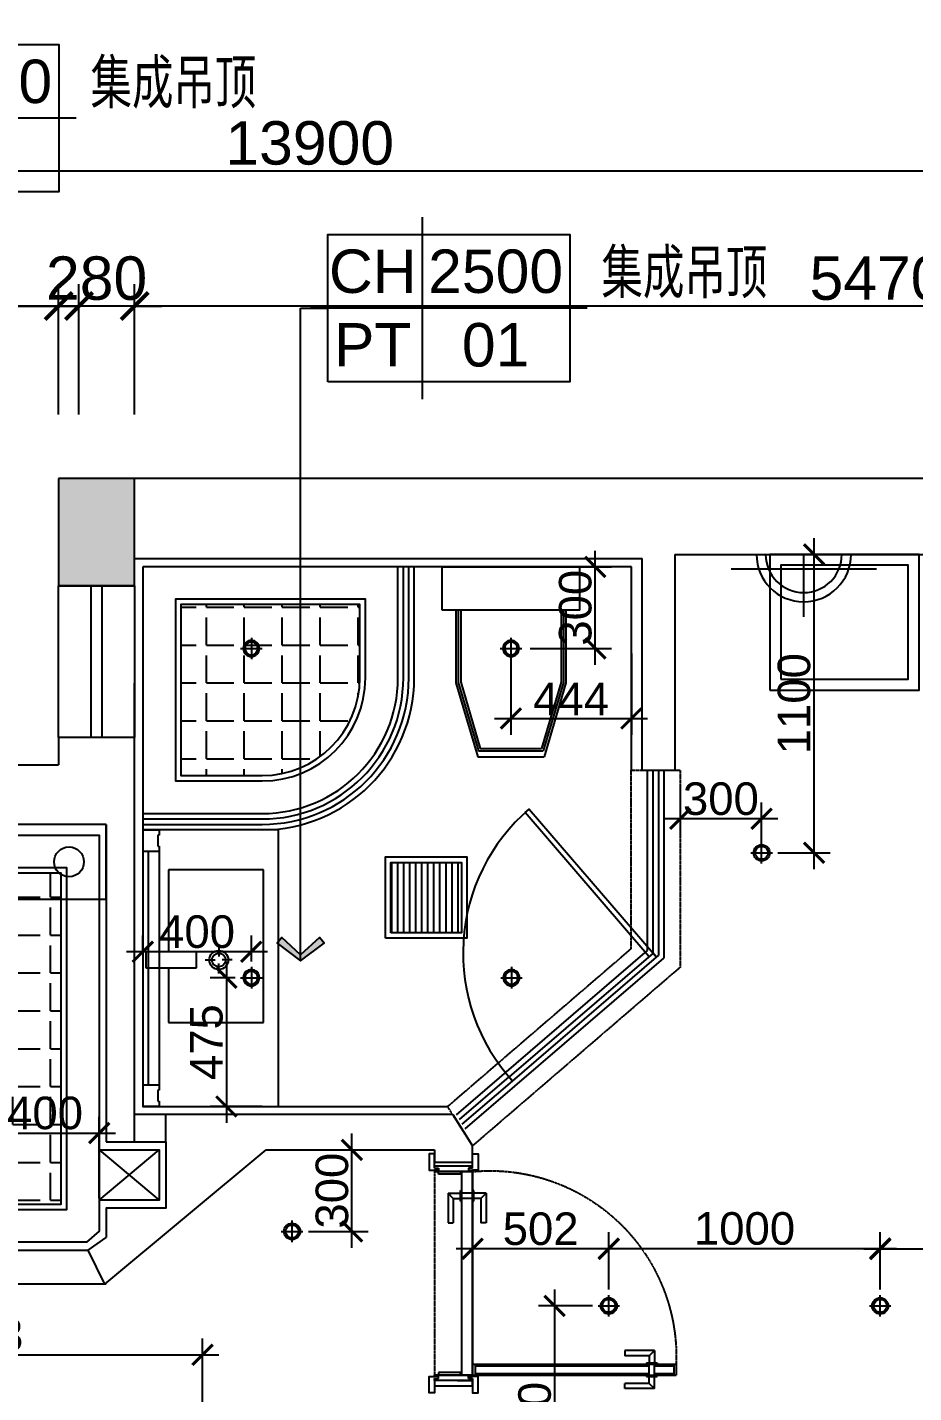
# Model space of a CAD drawing. Header units: millimetres. Extents: x 148889 to 229003, y -70503 to 111106.
# Drawn here: x 209832 to 213097, y 63377 to 68411 of the extents above; entities that cross this region are included whole.
import ezdxf
from ezdxf.enums import TextEntityAlignment as Align
from ezdxf.lldxf.tags import DXFTag

# ---------------------------------------------------------------- set-up
doc = ezdxf.new("R2010")
doc.units = ezdxf.units.MM
doc.linetypes.add('DASHED2', pattern=[0.375, 0.25, -0.125])
doc.linetypes.add('HIDDEN', pattern=[0.375, 0.25, -0.125])
for name, color, linetype in [('8', 8, 'Continuous'), ('C-天花标高', 1, 'Continuous'), ('C-灯具1', 2, 'Continuous'), ('C-门套', 16, 'Continuous'), ('F-地坪3(地台)', 6, 'Continuous'), ('P-原墙线', 7, 'Continuous'), ('P-固定家具2(不到顶)', 2, 'Continuous'), ('P-外部尺寸', 44, 'Continuous'), ('P-完成面', 1, 'Continuous'), ('P-新墙线', 4, 'Continuous'), ('P-洁具', 3, 'Continuous'), ('P-活动家具', 3, 'Continuous'), ('P-窗', 3, 'Continuous'), ('P-门', 1, 'Continuous'), ('P-门套', 1, 'Continuous')]:
    doc.layers.add(name, color=color, linetype=linetype)
doc.styles.add('Arial', font='arial.ttf')
doc.styles.add('hb', font='hbsmall.shx', dxfattribs={"width": 0.7})
doc.styles.add('ROMANS', font='ROMANS.shx', dxfattribs={"bigfont": 'BIGFONT.shx'})
doc.styles.add('st', font='', dxfattribs={"width": 0.7})
doc.styles.get('st').set_extended_font_data('SimSun')
tags = doc.linetypes.add('ACAD_ISO03W100', pattern=[30, 12, -18]).pattern_tags.tags
tags[6:7] = [DXFTag(74, 4), DXFTag(75, 0), DXFTag(340, '0'), DXFTag(46, 1.0), DXFTag(50, 0.0), DXFTag(44, 0.0), DXFTag(45, 0.0)]
tags[4:5] = [DXFTag(74, 4), DXFTag(75, 0), DXFTag(340, '0'), DXFTag(46, 1.0), DXFTag(50, 0.0), DXFTag(44, 0.0), DXFTag(45, 0.0)]
doc.dimstyles.new('1比60', dxfattribs={"dimscale": 60, "dimtxt": 2, "dimasz": 1.25, "dimexe": 1, "dimexo": 1, "dimgap": 0.2, "dimtad": 1, "dimdec": 0, "dimrnd": 0.005, "dimzin": 0, "dimdsep": 46, "dimtxsty": 'Arial', "dimblk": 'ARCHTICK', "dimcen": 0.125, "dimdle": 1, "dimclrd": 44, "dimclre": 44, "dimclrt": 50, "dimadec": 0, "dimazin": 0, "dimtfac": 1, "dimtdec": 0, "dimtix": 1, "dimtmove": 2, "dimatfit": 3, "dimldrblk": 'DOT', "dimfxl": 4, "dimfxlon": 1, "dimtvp": 1, "dimtolj": 1, "dimtzin": 0, "dimarcsym": 0})
doc.dimstyles.new('1比80', dxfattribs={"dimscale": 80, "dimtxt": 2, "dimasz": 1.25, "dimexe": 1, "dimexo": 1, "dimgap": 0.25, "dimtad": 1, "dimdec": 0, "dimrnd": 0.005, "dimzin": 0, "dimdsep": 46, "dimtxsty": 'Arial', "dimblk": 'ARCHTICK', "dimcen": 0.125, "dimdle": 1, "dimclrd": 44, "dimclre": 44, "dimclrt": 50, "dimadec": 0, "dimazin": 0, "dimtfac": 1, "dimtdec": 0, "dimtix": 1, "dimtmove": 2, "dimatfit": 3, "dimldrblk": 'DOT', "dimfxl": 5, "dimfxlon": 1, "dimtvp": 1, "dimtolj": 1, "dimtzin": 0, "dimarcsym": 0})
doc.dimstyles.new('出图比例1：50', dxfattribs={"dimscale": 50, "dimtxt": 2.5, "dimasz": 2, "dimexe": 2, "dimexo": 2, "dimgap": 1, "dimtad": 1, "dimdec": 0, "dimrnd": 5, "dimzin": 0, "dimdsep": 46, "dimtxsty": 'ROMANS', "dimblk1": 'ZHL_XS', "dimblk2": 'ZHL_XS', "dimsah": 1, "dimcen": 0.09, "dimclrd": 256, "dimclre": 256, "dimclrt": 41, "dimadec": 0, "dimazin": 0, "dimtfac": 1, "dimtdec": 4, "dimtix": 1, "dimtmove": 2, "dimatfit": 3, "dimldrblk": 'ZHL_JT', "dimfxl": 1, "dimtolj": 1, "dimtzin": 0, "dimarcsym": 0})

# ---------------------------------------------------------------- blocks, each defined once
blk = doc.blocks.new('ZHL_JT')
blk.add_line((-0.221, 0), (-1, 0))
blk.add_lwpolyline([(-0.221, 0), (-0.861, -0.689), (-0.654, -0.862), (0, 0), (-0.654, 0.862), (-0.861, 0.689)], close=True)
for points in [[(-0.861, 0.689), (-0.654, 0.862), (-0.221, 0), (0, 0)], [(-0.861, -0.689), (-0.654, -0.862), (-0.221, 0), (0, 0)]]:
    blk.add_solid(points)
blk = doc.blocks.new('ZHL_XS')
blk.add_line((-1, 0), (0, 0))
at = {"const_width": 0.2}
blk.add_lwpolyline([(-0.6, -0.6), (0.6, 0.6)], dxfattribs=at)
blk = doc.blocks.new('RC-')
for p, q in [((-1.514, -5.238), (-1.514, 5.238)), ((7.962, 0), (-7.962, 0))]:
    blk.add_line(p, q)
blk.add_lwpolyline([(-6.962, -4.238), (-6.962, 4.238), (6.962, 4.238), (6.962, -4.238)], close=True)
at = {"width": 0.7, "flags": 4}
for tag, height, style, p in [('NUM7', 2.5, 'st', (-7.997, 0.845)), ('NUM8', 2, 'hb', (-7.997, -3.393))]:
    blk.add_attdef(tag, text='', height=height, dxfattribs=dict(at, style=style)).set_placement(p, align=Align.RIGHT)
for tag, height, style, p in [('NUM2', 2, 'hb', (2.697, 2.127)), ('NUM1', 2, 'hb', (-4.375, 2.127)), ('NUM3', 2, 'hb', (-4.375, -2.111)), ('NUM4', 2, 'hb', (2.697, -2.111)), ('NUM9', 2, 'hb', (0, -6.661)), ('NUM10', 2.5, 'st', (0, -10.886))]:
    blk.add_attdef(tag, text='', height=height, dxfattribs=dict(at, style=style)).set_placement(p, align=Align.MIDDLE)
for tag, p, height, style in [('NUM5', (7.544, 0.845), 2.5, 'st'), ('NUM6', (7.544, -3.393), 2, 'hb')]:
    blk.add_attdef(tag, p, '', height=height, dxfattribs=dict(at, style=style))
blk = doc.blocks.new('A$C01C20CD7')
at = {"layer": 'C-灯具1'}
for p, q in [((52.8, 105.7, 2984.9), (52.8, 0, 2984.9)), ((0, 52.8, 2984.9), (105.7, 52.8, 2984.9))]:
    blk.add_line(p, q, dxfattribs=at)
for radius in [39.9, 31.7]:
    blk.add_circle((52.8, 52.8, 2984.9), radius, dxfattribs=at)
blk = doc.blocks.new('A$C7EB76032')
at = {"layer": 'C-灯具1'}
for p, q in [((280, 577.8), (20, 577.8)), ((280, 555.6), (20, 555.6)), ((280, 533.3), (20, 533.3)), ((280, 511.1), (20, 511.1)), ((280, 488.9), (20, 488.9)), ((280, 466.7), (20, 466.7)), ((280, 444.4), (20, 444.4)), ((280, 422.2), (20, 422.2)), ((280, 400), (20, 400)), ((280, 377.8), (20, 377.8)), ((280, 355.5), (20, 355.5)), ((280, 333.3), (20, 333.3))]:
    blk.add_line(p, q, dxfattribs=at)
for points in [[(0, 600), (300, 600), (300, 300), (0, 300)], [(20, 580), (280, 580), (280, 320), (20, 320)]]:
    blk.add_lwpolyline(points, close=True, dxfattribs=at)
blk = doc.blocks.new('A$C567856EC')
at = {"layer": 'C-灯具1'}
for p, q in [((350, 732.6), (350, 350)), ((796.2, 438), (-96.2, 438)), ((640.5, 350), (59.5, 350))]:
    blk.add_line(p, q, dxfattribs=at)
for radius in [290.5, 233.9]:
    blk.add_arc((350, 350), radius, 0, 180, dxfattribs=at)
blk = doc.blocks.new('A$C224B1EEF')
at = {"color": 252}
for p, q in [((59.8, 427.4), (134.4, 679.4)), ((68.5, 426.1), (140.9, 670.6)), ((373, 679.4), (134.4, 679.4)), ((366.5, 670.6), (140.9, 670.6)), ((438.8, 426.1), (366.5, 670.6)), ((447.5, 427.4), (373, 679.4)), ((59.8, 160), (59.8, 427.4)), ((68.5, 160), (68.5, 426.1)), ((438.8, 160), (438.8, 426.1)), ((447.5, 160), (447.5, 427.4))]:
    blk.add_line(p, q, dxfattribs=at)
at = {"layer": '8'}
for p, q in [((0, 160), (507.4, 160)), ((0, 160), (0, 1)), ((0, 160), (0, 1)), ((507.4, 160), (507.4, 1)), ((507.4, 160), (507.4, 1)), ((507.4, 1), (0, 1))]:
    blk.add_line(p, q, dxfattribs=at)
at = {"layer": 'P-固定家具2(不到顶)', "color": 3}
for p, q in [((51.1, 428.7), (131.7, 701.1)), ((375.6, 701.1), (131.7, 701.1)), ((456.2, 428.7), (375.6, 701.1)), ((51.1, 160), (51.1, 428.7)), ((456.2, 160), (456.2, 428.7))]:
    blk.add_line(p, q, dxfattribs=at)
blk = doc.blocks.new('A$C404574AA')
at = {"layer": 'P-门'}
for p, q in [((650.6, 803, 233.2), (650.6, 784, 233.2)), ((760.1, 803, 233.2), (650.6, 803, 233.2)), ((741.1, 784, 233.2), (650.6, 784, 233.2)), ((730.6, 758, 233.2), (730.6, 753, 233.2)), ((730.6, 758, 233.2), (770.6, 758, 233.2)), ((741.1, 784, 233.2), (760.1, 803, 233.2)), ((741.1, 784, 233.2), (741.1, 758, 233.2)), ((760.1, 803, 233.2), (760.1, 758, 233.2)), ((770.6, 758, 233.2), (770.6, 753, 233.2)), ((90, 753, 233.2), (840, 753, 233.2)), ((90, 713, 233.2), (90, 753, 233.2)), ((90, 713, 233.2), (840, 713, 233.2)), ((730.6, 708, 233.2), (730.6, 713, 233.2)), ((730.6, 708, 233.2), (770.6, 708, 233.2)), ((740.8, 753, 233.2), (740.8, 713, 233.2)), ((741.1, 682, 233.2), (741.1, 708, 233.2)), ((760.1, 663, 233.2), (760.1, 708, 233.2)), ((760.3, 753, 233.2), (760.3, 713, 233.2)), ((770.6, 708, 233.2), (770.6, 713, 233.2)), ((840, 713, 233.2), (840, 753, 233.2)), ((741.1, 682, 233.2), (650.6, 682, 233.2)), ((650.6, 663, 233.2), (650.6, 682, 233.2)), ((760.1, 663, 233.2), (650.6, 663, 233.2)), ((741.1, 682, 233.2), (760.1, 663, 233.2))]:
    blk.add_line(p, q, dxfattribs=at)
at = {"layer": 'P-门', "color": 252, "linetype": 'ACAD_ISO03W100', "ltscale": 0.001}
for p, q in [((50, 753, 233.2), (50, 3, 233.2)), ((50, 753, 233.2), (90, 753, 233.2)), ((90, 753, 233.2), (90, 3, 233.2)), ((90, 3, 233.2), (90, 743, 233.2)), ((0, 82.9, 233.2), (0, 192.4, 233.2)), ((0, 192.4, 233.2), (19, 192.4, 233.2)), ((19, 101.9, 233.2), (19, 192.4, 233.2)), ((140, 192.4, 233.2), (121, 192.4, 233.2)), ((121, 101.9, 233.2), (121, 192.4, 233.2)), ((140, 82.9, 233.2), (140, 192.4, 233.2)), ((19, 101.9, 233.2), (0, 82.9, 233.2)), ((19, 101.9, 233.2), (45, 101.9, 233.2)), ((45, 112.4, 233.2), (45, 72.4, 233.2)), ((45, 112.4, 233.2), (50, 112.4, 233.2)), ((90, 102.2, 233.2), (50, 102.2, 233.2)), ((95, 112.4, 233.2), (90, 112.4, 233.2)), ((95, 112.4, 233.2), (95, 72.4, 233.2)), ((121, 101.9, 233.2), (95, 101.9, 233.2)), ((121, 101.9, 233.2), (140, 82.9, 233.2)), ((0, 82.9, 233.2), (45, 82.9, 233.2)), ((45, 72.4, 233.2), (50, 72.4, 233.2)), ((90, 82.7, 233.2), (50, 82.7, 233.2)), ((95, 72.4, 233.2), (90, 72.4, 233.2)), ((140, 82.9, 233.2), (95, 82.9, 233.2)), ((50, 3, 233.2), (90, 3, 233.2))]:
    blk.add_line(p, q, dxfattribs=at)
at = {"layer": 'P-门', "color": 252}
for p, q in [((100, 713, 233.2), (100, 753, 233.2)), ((100, 747, 233.2), (740.8, 747, 233.2)), ((100, 719, 233.2), (740.8, 719, 233.2)), ((760.3, 747, 233.2), (832, 747, 233.2)), ((760.3, 719, 233.2), (832, 719, 233.2)), ((832, 713, 233.2), (832, 753, 233.2))]:
    blk.add_line(p, q, dxfattribs=at)
at = {"layer": 'P-门', "color": 252, "linetype": 'DASHED2'}
blk.add_arc((154.7, 685.8, 233.2), 685.8, 264.5854, 2.2759, dxfattribs=at)
blk = doc.blocks.new('_ArchTick')
at = {"color": 0, "linetype": 'ByBlock', "const_width": 0.15}
blk.add_lwpolyline([(-0.5, -0.5), (0.5, 0.5)], dxfattribs=at)
blk = doc.blocks.new('*D784')
at = {"layer": 'P-外部尺寸', "color": 44, "lineweight": -2, "transparency": 16777216}
for p, q in [((210226.9, 66983.5), (210226.9, 67463.5)), ((215696.9, 66983.5), (215696.9, 67463.5)), ((215776.9, 67383.5), (210146.9, 67383.5))]:
    blk.add_line(p, q, dxfattribs=at)
at = {"layer": 'P-外部尺寸', "color": 44, "lineweight": -2, "transparency": 16777216, "xscale": 100, "yscale": 100, "zscale": 100, "rotation": 180}
blk.add_blockref('_ArchTick', (210226.9, 67383.5), dxfattribs=at)
at = {"layer": 'P-外部尺寸', "color": 44, "lineweight": -2, "transparency": 16777216, "xscale": 100, "yscale": 100, "zscale": 100}
blk.add_blockref('_ArchTick', (215696.9, 67383.5), dxfattribs=at)
at = {"layer": 'P-外部尺寸', "color": 50, "transparency": 16777216, "insert": (212961.9, 67485.2), "char_height": 160, "attachment_point": 5, "style": 'Arial'}
blk.add_mtext('\\A1;5470', dxfattribs=at)
blk = doc.blocks.new('_Dot')
at = {"color": 0, "linetype": 'ByBlock', "lineweight": -2}
blk.add_line((-0.5, 0), (-1, 0), dxfattribs=at)
at = {"color": 0, "linetype": 'ByBlock', "const_width": 0.5}
blk.add_lwpolyline([(-0.25, 0, 1), (0.25, 0, 1)], format="xyb", close=True, dxfattribs=at)
blk = doc.blocks.new('*D785')
at = {"layer": 'P-外部尺寸', "color": 44, "lineweight": -2, "transparency": 16777216}
for p, q in [((209946.9, 66983.5), (209946.9, 67463.5)), ((210226.9, 66983.5), (210226.9, 67463.5)), ((209946.9, 67383.5), (209846.9, 67383.5)), ((210226.9, 67383.5), (209946.9, 67383.5)), ((210226.9, 67383.5), (210326.9, 67383.5))]:
    blk.add_line(p, q, dxfattribs=at)
at = {"layer": 'P-外部尺寸', "color": 44, "lineweight": -2, "transparency": 16777216, "xscale": 100, "yscale": 100, "zscale": 100}
blk.add_blockref('_ArchTick', (209946.9, 67383.5), dxfattribs=at)
at = {"layer": 'P-外部尺寸', "color": 44, "lineweight": -2, "transparency": 16777216, "xscale": 100, "yscale": 100, "zscale": 100, "rotation": 180}
blk.add_blockref('_ArchTick', (210226.9, 67383.5), dxfattribs=at)
at = {"layer": 'P-外部尺寸', "color": 50, "transparency": 16777216, "insert": (210086.9, 67485.2), "char_height": 160, "attachment_point": 5, "style": 'Arial'}
blk.add_mtext('\\A1;280', dxfattribs=at)
blk = doc.blocks.new('*D790')
at = {"layer": 'P-外部尺寸', "color": 44, "lineweight": -2, "transparency": 16777216}
for p, q in [((203921.9, 67482), (203921.9, 67962)), ((217821.9, 67482), (217821.9, 67962)), ((203841.9, 67882), (217901.9, 67882))]:
    blk.add_line(p, q, dxfattribs=at)
at = {"layer": 'P-外部尺寸', "color": 44, "lineweight": -2, "transparency": 16777216, "xscale": 100, "yscale": 100, "zscale": 100, "rotation": 180}
blk.add_blockref('_ArchTick', (203921.9, 67882), dxfattribs=at)
at = {"layer": 'P-外部尺寸', "color": 44, "lineweight": -2, "transparency": 16777216, "xscale": 100, "yscale": 100, "zscale": 100}
blk.add_blockref('_ArchTick', (217821.9, 67882), dxfattribs=at)
at = {"layer": 'P-外部尺寸', "color": 50, "transparency": 16777216, "insert": (210871.9, 67983.7), "char_height": 160, "attachment_point": 5, "style": 'Arial'}
blk.add_mtext('\\A1;13900', dxfattribs=at)
blk = doc.blocks.new('*D786')
at = {"layer": 'P-外部尺寸', "color": 44, "lineweight": -2, "transparency": 16777216}
for p, q in [((205726.9, 66983.5), (205726.9, 67463.5)), ((209946.9, 66983.5), (209946.9, 67463.5)), ((210026.9, 67383.5), (205646.9, 67383.5))]:
    blk.add_line(p, q, dxfattribs=at)
at = {"layer": 'P-外部尺寸', "color": 44, "lineweight": -2, "transparency": 16777216, "xscale": 100, "yscale": 100, "zscale": 100, "rotation": 180}
blk.add_blockref('_ArchTick', (205726.9, 67383.5), dxfattribs=at)
at = {"layer": 'P-外部尺寸', "color": 44, "lineweight": -2, "transparency": 16777216, "xscale": 100, "yscale": 100, "zscale": 100}
blk.add_blockref('_ArchTick', (209946.9, 67383.5), dxfattribs=at)
at = {"layer": 'P-外部尺寸', "color": 50, "transparency": 16777216, "insert": (207836.9, 67485.2), "char_height": 160, "attachment_point": 5, "style": 'Arial'}
blk.add_mtext('\\A1;4220', dxfattribs=at)
blk = doc.blocks.new('*D1013')
at = {"layer": 'P-外部尺寸', "color": 44, "lineweight": -2, "transparency": 16777216}
for p, q in [((207826.9, 66983.5), (207826.9, 67463.5)), ((209946.9, 67063.5), (209946.9, 67463.5)), ((207746.9, 67383.5), (210026.9, 67383.5))]:
    blk.add_line(p, q, dxfattribs=at)
at = {"layer": 'P-外部尺寸', "color": 44, "lineweight": -2, "transparency": 16777216, "xscale": 100, "yscale": 100, "zscale": 100, "rotation": 180}
blk.add_blockref('_ArchTick', (207826.9, 67383.5), dxfattribs=at)
at = {"layer": 'P-外部尺寸', "color": 44, "lineweight": -2, "transparency": 16777216, "xscale": 100, "yscale": 100, "zscale": 100}
blk.add_blockref('_ArchTick', (209946.9, 67383.5), dxfattribs=at)
at = {"layer": 'P-外部尺寸', "color": 50, "transparency": 16777216, "insert": (208886.9, 67485.2), "char_height": 160, "attachment_point": 5, "style": 'Arial'}
blk.add_mtext('\\A1;2120', dxfattribs=at)
blk = doc.blocks.new('*D1040')
at = {"layer": 'P-新墙线', "color": 44, "lineweight": -2, "transparency": 16777216}
for p, q in [((208784.4, 63337.3), (208784.4, 63577.2)), ((210476.9, 63337.3), (210476.9, 63577.2)), ((208724.4, 63517.2), (210536.9, 63517.2))]:
    blk.add_line(p, q, dxfattribs=at)
at = {"layer": 'P-新墙线', "color": 44, "lineweight": -2, "transparency": 16777216, "xscale": 75, "yscale": 75, "zscale": 75, "rotation": 180}
blk.add_blockref('_ArchTick', (208784.4, 63517.2), dxfattribs=at)
at = {"layer": 'P-新墙线', "color": 44, "lineweight": -2, "transparency": 16777216, "xscale": 75, "yscale": 75, "zscale": 75}
blk.add_blockref('_ArchTick', (210476.9, 63517.2), dxfattribs=at)
at = {"layer": 'P-新墙线', "color": 50, "transparency": 16777216, "insert": (209630.6, 63590.5), "char_height": 120, "attachment_point": 5, "style": 'Arial'}
blk.add_mtext('\\A1;1693', dxfattribs=at)
blk = doc.blocks.new('*D1041')
at = {"layer": 'P-新墙线', "color": 44, "lineweight": -2, "transparency": 16777216}
for p, q in [((211924.1, 66061), (211924.1, 66481.5)), ((211684.1, 66421.5), (211984.1, 66421.5)), ((211684.1, 66121), (211984.1, 66121))]:
    blk.add_line(p, q, dxfattribs=at)
at = {"layer": 'P-新墙线', "color": 44, "lineweight": -2, "transparency": 16777216, "xscale": 75, "yscale": 75, "zscale": 75}
for p, rotation in [((211924.1, 66421.5), 90), ((211924.1, 66121), 270)]:
    blk.add_blockref('_ArchTick', p, dxfattribs=dict(at, rotation=rotation))
at = {"layer": 'P-新墙线', "color": 50, "transparency": 16777216, "insert": (211850.7, 66271.3), "char_height": 120, "attachment_point": 5, "rotation": 90, "style": 'Arial'}
blk.add_mtext('\\A1;300', dxfattribs=at)
blk = doc.blocks.new('*D1042')
at = {"layer": 'P-新墙线', "color": 44, "lineweight": -2, "transparency": 16777216}
for p, q in [((210256.9, 65002.5), (210256.9, 65063)), ((210656.9, 64967.2), (210656.9, 65063)), ((210716.9, 65003), (210196.9, 65003))]:
    blk.add_line(p, q, dxfattribs=at)
at = {"layer": 'P-新墙线', "color": 44, "lineweight": -2, "transparency": 16777216, "xscale": 75, "yscale": 75, "zscale": 75, "rotation": 180}
blk.add_blockref('_ArchTick', (210256.9, 65003), dxfattribs=at)
at = {"layer": 'P-新墙线', "color": 44, "lineweight": -2, "transparency": 16777216, "xscale": 75, "yscale": 75, "zscale": 75}
blk.add_blockref('_ArchTick', (210656.9, 65003), dxfattribs=at)
at = {"layer": 'P-新墙线', "color": 50, "transparency": 16777216, "insert": (210456.9, 65076.3), "char_height": 120, "attachment_point": 5, "style": 'Arial'}
blk.add_mtext('\\A1;400', dxfattribs=at)
blk = doc.blocks.new('*D1043')
at = {"layer": 'P-新墙线', "color": 44, "lineweight": -2, "transparency": 16777216}
for p, q in [((210564.8, 64967.2), (210564.8, 64372.5)), ((210596.9, 64907.2), (210504.8, 64907.2)), ((210696.9, 64432.5), (210504.8, 64432.5))]:
    blk.add_line(p, q, dxfattribs=at)
at = {"layer": 'P-新墙线', "color": 44, "lineweight": -2, "transparency": 16777216, "xscale": 75, "yscale": 75, "zscale": 75}
for p, rotation in [((210564.8, 64907.2), 90), ((210564.8, 64432.5), 270)]:
    blk.add_blockref('_ArchTick', p, dxfattribs=dict(at, rotation=rotation))
at = {"layer": 'P-新墙线', "color": 50, "transparency": 16777216, "insert": (210491.7, 64669.8), "char_height": 120, "attachment_point": 5, "rotation": 90, "style": 'Arial'}
blk.add_mtext('\\A1;475', dxfattribs=at)
blk = doc.blocks.new('*D1044')
at = {"layer": 'P-新墙线', "color": 44, "lineweight": -2, "transparency": 16777216}
for p, q in [((211613.2, 66103), (211613.2, 65803)), ((212056.9, 66103), (212056.9, 65803)), ((211553.2, 65863), (212116.9, 65863))]:
    blk.add_line(p, q, dxfattribs=at)
at = {"layer": 'P-新墙线', "color": 44, "lineweight": -2, "transparency": 16777216, "xscale": 75, "yscale": 75, "zscale": 75, "rotation": 180}
blk.add_blockref('_ArchTick', (211613.2, 65863), dxfattribs=at)
at = {"layer": 'P-新墙线', "color": 44, "lineweight": -2, "transparency": 16777216, "xscale": 75, "yscale": 75, "zscale": 75}
blk.add_blockref('_ArchTick', (212056.9, 65863), dxfattribs=at)
at = {"layer": 'P-新墙线', "color": 50, "transparency": 16777216, "insert": (211835, 65935), "char_height": 120, "attachment_point": 5, "style": 'Arial'}
blk.add_mtext('\\A1;444', dxfattribs=at)
blk = doc.blocks.new('*D1048')
at = {"layer": 'P-新墙线', "color": 44, "lineweight": -2, "transparency": 16777216}
for p, q in [((209697.1, 64292.1), (209697.1, 64394.6)), ((210096.9, 64094.6), (210096.9, 64394.6)), ((209637.1, 64334.6), (210156.9, 64334.6))]:
    blk.add_line(p, q, dxfattribs=at)
at = {"layer": 'P-新墙线', "color": 44, "lineweight": -2, "transparency": 16777216, "xscale": 75, "yscale": 75, "zscale": 75, "rotation": 180}
blk.add_blockref('_ArchTick', (209697.1, 64334.6), dxfattribs=at)
at = {"layer": 'P-新墙线', "color": 44, "lineweight": -2, "transparency": 16777216, "xscale": 75, "yscale": 75, "zscale": 75}
blk.add_blockref('_ArchTick', (210096.9, 64334.6), dxfattribs=at)
at = {"layer": 'P-新墙线', "color": 50, "transparency": 16777216, "insert": (209897, 64407.9), "char_height": 120, "attachment_point": 5, "style": 'Arial'}
blk.add_mtext('\\A1;400', dxfattribs=at)
blk = doc.blocks.new('*D1051')
at = {"layer": 'P-新墙线', "color": 44, "lineweight": -2, "transparency": 16777216}
for p, q in [((211471.6, 63668), (211471.6, 63968)), ((211973.7, 63757.5), (211973.7, 63968)), ((212033.7, 63908), (211411.6, 63908))]:
    blk.add_line(p, q, dxfattribs=at)
at = {"layer": 'P-新墙线', "color": 44, "lineweight": -2, "transparency": 16777216, "xscale": 75, "yscale": 75, "zscale": 75, "rotation": 180}
blk.add_blockref('_ArchTick', (211471.6, 63908), dxfattribs=at)
at = {"layer": 'P-新墙线', "color": 44, "lineweight": -2, "transparency": 16777216, "xscale": 75, "yscale": 75, "zscale": 75}
blk.add_blockref('_ArchTick', (211973.7, 63908), dxfattribs=at)
at = {"layer": 'P-新墙线', "color": 50, "transparency": 16777216, "insert": (211722.7, 63981.2), "char_height": 120, "attachment_point": 5, "style": 'Arial'}
blk.add_mtext('\\A1;502', dxfattribs=at)
blk = doc.blocks.new('*D1052')
at = {"layer": 'P-新墙线', "color": 44, "lineweight": -2, "transparency": 16777216}
for p, q in [((211774.3, 63757.5), (211774.3, 62797.5)), ((211913.7, 63697.5), (211714.3, 63697.5)), ((211561.6, 62857.5), (211834.3, 62857.5))]:
    blk.add_line(p, q, dxfattribs=at)
at = {"layer": 'P-新墙线', "color": 44, "lineweight": -2, "transparency": 16777216, "xscale": 75, "yscale": 75, "zscale": 75}
for p, rotation in [((211774.3, 63697.5), 90), ((211774.3, 62857.5), 270)]:
    blk.add_blockref('_ArchTick', p, dxfattribs=dict(at, rotation=rotation))
at = {"layer": 'P-新墙线', "color": 50, "transparency": 16777216, "insert": (211701, 63277.5), "char_height": 120, "attachment_point": 5, "rotation": 90, "style": 'Arial'}
blk.add_mtext('\\A1;840', dxfattribs=at)
blk = doc.blocks.new('*D1053')
at = {"layer": 'P-新墙线', "color": 44, "lineweight": -2, "transparency": 16777216}
for p, q in [((212236.6, 65612.5), (212236.6, 65433.2)), ((212536.7, 65374.6), (212536.7, 65553.2)), ((212596.7, 65493.2), (212176.6, 65493.2))]:
    blk.add_line(p, q, dxfattribs=at)
at = {"layer": 'P-新墙线', "color": 44, "lineweight": -2, "transparency": 16777216, "xscale": 75, "yscale": 75, "zscale": 75, "rotation": 180}
blk.add_blockref('_ArchTick', (212236.6, 65493.2), dxfattribs=at)
at = {"layer": 'P-新墙线', "color": 44, "lineweight": -2, "transparency": 16777216, "xscale": 75, "yscale": 75, "zscale": 75}
blk.add_blockref('_ArchTick', (212536.7, 65493.2), dxfattribs=at)
at = {"layer": 'P-新墙线', "color": 50, "transparency": 16777216, "insert": (212386.7, 65566.5), "char_height": 120, "attachment_point": 5, "style": 'Arial'}
blk.add_mtext('\\A1;300', dxfattribs=at)
blk = doc.blocks.new('*D1054')
at = {"layer": 'P-新墙线', "color": 44, "lineweight": -2, "transparency": 16777216}
for p, q in [((212729.8, 65307.6), (212729.8, 66527.5)), ((212611.5, 66467.5), (212789.8, 66467.5)), ((212596.7, 65367.6), (212789.8, 65367.6))]:
    blk.add_line(p, q, dxfattribs=at)
at = {"layer": 'P-新墙线', "color": 44, "lineweight": -2, "transparency": 16777216, "xscale": 75, "yscale": 75, "zscale": 75}
for p, rotation in [((212729.8, 66467.5), 90), ((212729.8, 65367.6), 270)]:
    blk.add_blockref('_ArchTick', p, dxfattribs=dict(at, rotation=rotation))
at = {"layer": 'P-新墙线', "color": 50, "transparency": 16777216, "insert": (212656.6, 65917.5), "char_height": 120, "attachment_point": 5, "rotation": 90, "style": 'Arial'}
blk.add_mtext('\\A1;1100', dxfattribs=at)
blk = doc.blocks.new('*D1066')
at = {"layer": 'P-新墙线', "color": 44, "lineweight": -2, "transparency": 16777216}
for p, q in [((211973.7, 63757.5), (211973.7, 63969)), ((212973.7, 63757.5), (212973.7, 63969)), ((211913.7, 63909), (213033.7, 63909))]:
    blk.add_line(p, q, dxfattribs=at)
at = {"layer": 'P-新墙线', "color": 44, "lineweight": -2, "transparency": 16777216, "xscale": 75, "yscale": 75, "zscale": 75, "rotation": 180}
blk.add_blockref('_ArchTick', (211973.7, 63909), dxfattribs=at)
at = {"layer": 'P-新墙线', "color": 44, "lineweight": -2, "transparency": 16777216, "xscale": 75, "yscale": 75, "zscale": 75}
blk.add_blockref('_ArchTick', (212973.7, 63909), dxfattribs=at)
at = {"layer": 'P-新墙线', "color": 50, "transparency": 16777216, "insert": (212473.7, 63982.2), "char_height": 120, "attachment_point": 5, "style": 'Arial'}
blk.add_mtext('\\A1;1000', dxfattribs=at)
blk = doc.blocks.new('*D1067')
at = {"layer": 'P-新墙线', "color": 44, "lineweight": -2, "transparency": 16777216}
for p, q in [((212973.7, 63757.5), (212973.7, 63967.4)), ((213973.7, 63757.5), (213973.7, 63967.4)), ((212913.7, 63907.4), (214033.7, 63907.4))]:
    blk.add_line(p, q, dxfattribs=at)
at = {"layer": 'P-新墙线', "color": 44, "lineweight": -2, "transparency": 16777216, "xscale": 75, "yscale": 75, "zscale": 75, "rotation": 180}
blk.add_blockref('_ArchTick', (212973.7, 63907.4), dxfattribs=at)
at = {"layer": 'P-新墙线', "color": 44, "lineweight": -2, "transparency": 16777216, "xscale": 75, "yscale": 75, "zscale": 75}
blk.add_blockref('_ArchTick', (213973.7, 63907.4), dxfattribs=at)
at = {"layer": 'P-新墙线', "color": 50, "transparency": 16777216, "insert": (213473.7, 63980.7), "char_height": 120, "attachment_point": 5, "style": 'Arial'}
blk.add_mtext('\\A1;1000', dxfattribs=at)
blk = doc.blocks.new('*D1084')
at = {"layer": 'P-新墙线', "color": 44, "lineweight": -2, "transparency": 16777216}
for p, q in [((211027.7, 63912.1), (211027.7, 64332.5)), ((210787.7, 64272.5), (211087.7, 64272.5)), ((210866.9, 63972.1), (211087.7, 63972.1))]:
    blk.add_line(p, q, dxfattribs=at)
at = {"layer": 'P-新墙线', "color": 44, "lineweight": -2, "transparency": 16777216, "xscale": 75, "yscale": 75, "zscale": 75}
for p, rotation in [((211027.7, 64272.5), 90), ((211027.7, 63972.1), 270)]:
    blk.add_blockref('_ArchTick', p, dxfattribs=dict(at, rotation=rotation))
at = {"layer": 'P-新墙线', "color": 50, "transparency": 16777216, "insert": (210954.4, 64122.3), "char_height": 120, "attachment_point": 5, "rotation": 90, "style": 'Arial'}
blk.add_mtext('\\A1;300', dxfattribs=at)
blk = doc.blocks.new('tretw')
at = {"layer": 'P-外部尺寸'}
dim = blk.add_linear_dim(base=(205726.9, 67383.5), p1=(209946.9, 66563.3), p2=(205726.9, 65477.5), dimstyle='1比80', dxfattribs=at)
dim.commit()
dim.dimension.update_dxf_attribs({"geometry": '*D786', "text_midpoint": (207836.9, 67485.2)})

msp = doc.modelspace()

# ---------------------------------------------------------------- hatches: boundary and pattern name
at = {"layer": 'F-地坪3(地台)'}
h = msp.add_hatch(dxfattribs=at)
h.set_pattern_fill('ANGLE', color=252, scale=20, style=0)
h.set_pattern_definition([(0, (1080.91, 106506.91), (0, 139.7), [101.6, -38.1]), (90, (1080.91, 106506.91), (-139.7, 9e-15), [101.6, -38.1])])
h.paths.add_polyline_path([(210396.9, 66282.5), (210396.9, 65652.5), (210696.9, 65652.5, 0.414214), (211056.9, 66012.5), (211056.9, 66282.5)])
h = msp.add_hatch(dxfattribs=at)
h.set_pattern_fill('ANGLE', color=252, scale=20, style=0)
h.set_pattern_definition([(0, (1065.91, 60594.08), (0, 139.7), [101.6, -38.1]), (90, (1065.91, 60594.08), (-139.7, 9e-15), [101.6, -38.1])])
h.paths.add_polyline_path([(209956.9, 65292.5), (209436.9, 65292.5), (209436.9, 65131.1, -0.295382), (209448.8, 65095), (209436.9, 65048.8), (209436.9, 64072.5), (209956.9, 64072.5)])
at = {"layer": 'P-原墙线'}
h = msp.add_hatch(color=8, dxfattribs=at)
h.paths.add_polyline_path([(215696.9, 66747.5), (215696.9, 66397.5), (216171.9, 66397.5), (216171.9, 66747.5)])
h.paths.add_polyline_path([(210226.9, 66747.5), (209946.9, 66747.5), (209946.9, 66352.5), (210226.9, 66352.5), (210226.9, 66452.5)])

# ---------------------------------------------------------------- linework, layer by layer
at = {"layer": 'C-门套', "linetype": 'HIDDEN'}
msp.add_lwpolyline([(212236.6, 65672.5), (212236.6, 64945.6), (211471.6, 64287.2), (211379.8, 64432.5), (212056.6, 65015), (212056.6, 65672.5), (212236.6, 65672.5)], dxfattribs=at)
at = {"layer": 'C-门套', "linetype": 'HIDDEN', "elevation": 116.6}
msp.add_lwpolyline([(211331.9, 64192.5), (211331.9, 63442.5), (211471.9, 63442.5), (211471.9, 64192.5)], close=True, dxfattribs=at)
at = {"layer": 'F-地坪3(地台)'}
for p, q in [((211196.9, 66012.5), (211196.9, 66422.5)), ((211256.9, 66012.5), (211256.9, 66422.5)), ((212116.6, 65007.3), (212116.6, 65672.5)), ((212176.6, 65672.5), (212176.6, 64979.7)), ((210256.9, 65512.5), (210696.9, 65512.5)), ((210696.9, 65452.5), (210256.9, 65452.5)), ((211412.4, 64401.2), (212116.6, 65007.3)), ((211444.9, 64349.9), (212176.9, 64979.9))]:
    msp.add_line(p, q, dxfattribs=at)
at = {"layer": 'F-地坪3(地台)', "color": 252}
for points in [[(211076.9, 66012.5), (211076.9, 66302.5), (210376.9, 66302.5), (210376.9, 65632.5), (210696.9, 65632.5)], [(211056.9, 66012.5), (211056.9, 66282.5), (210396.9, 66282.5), (210396.9, 65652.5), (210696.9, 65652.5)]]:
    msp.add_lwpolyline(points, dxfattribs=at)
for points in [[(209416.9, 64052.5), (209976.9, 64052.5), (209976.9, 65312.5), (209416.9, 65312.5)], [(209436.9, 64072.5), (209956.9, 64072.5), (209956.9, 65292.5), (209436.9, 65292.5)]]:
    msp.add_lwpolyline(points, close=True, dxfattribs=at)
at = {"layer": 'F-地坪3(地台)'}
for radius in [500, 560]:
    msp.add_arc((210696.9, 66012.5), radius, 270, 0, dxfattribs=at)
at = {"layer": 'F-地坪3(地台)', "color": 252}
for radius in [380, 360]:
    msp.add_arc((210696.9, 66012.5), radius, 270, 0, dxfattribs=at)
at = {"layer": 'P-原墙线'}
for p, q in [((217821.9, 66747.5), (209946.9, 66747.5)), ((209946.9, 66747.5), (209946.9, 66352.5)), ((210226.9, 66452.5), (210226.9, 66747.5)), ((210226.9, 66352.5), (210226.9, 66452.5)), ((210226.9, 66452.5), (212096.9, 66452.5)), ((212096.9, 65672.5), (212096.9, 66452.5)), ((212216.9, 66467.5), (215696.9, 66467.5)), ((212216.9, 66467.5), (212216.9, 65672.5)), ((210226.9, 66352.5), (209946.9, 66352.5)), ((210226.9, 64302.5), (210226.9, 65992.5)), ((210226.9, 65792.5), (209946.9, 65792.5)), ((209946.9, 65792.5), (209946.9, 65692.5)), ((209121.9, 65692.5), (209946.9, 65692.5)), ((212096.9, 65672.5), (212216.9, 65672.5)), ((210121.9, 65472.5), (209121.9, 65472.5)), ((210121.9, 65472.5), (210121.9, 64302.5)), ((209205.7, 63902.5), (210055.7, 63902.5)), ((210121.9, 63777.5), (209205.7, 63777.5))]:
    msp.add_line(p, q, dxfattribs=at)
msp.add_circle((209985.2, 65334.2), 55, dxfattribs=at)
at = {"layer": 'P-固定家具2(不到顶)'}
for p, q in [((211216.9, 66012.5), (211216.9, 66422.5)), ((211236.9, 66012.5), (211236.9, 66422.5)), ((212136.6, 64998.1), (212136.6, 65672.5)), ((212156.6, 65672.5), (212156.6, 64988.9)), ((210256.9, 65492.5), (210696.9, 65492.5)), ((210256.9, 65492.5), (210696.9, 65492.5)), ((210256.9, 65472.5), (210696.9, 65472.5)), ((212136.9, 64998.3), (212149.9, 64983.1)), ((212149.9, 64983.1), (212156.6, 64988.9)), ((211423.3, 64384.1), (211606.3, 64541.7)), ((211606.3, 64541.7), (211619.3, 64526.5)), ((211434.1, 64367), (211619.3, 64526.5))]:
    msp.add_line(p, q, dxfattribs=at)
at = {"layer": 'P-固定家具2(不到顶)', "color": 8}
for points in [[(212121.7, 64985.2), (211665.1, 65515.8), (211680.2, 65528.8), (212136.9, 64998.3)], [(212149.9, 64983.1), (212136.9, 64998.3), (211606.3, 64541.7), (211619.3, 64526.5), (212149.9, 64983.1)], [(212136.9, 64998.3), (212136.6, 64998.1)]]:
    msp.add_lwpolyline(points, dxfattribs=at)
at = {"layer": 'P-固定家具2(不到顶)'}
for radius in [520, 540]:
    msp.add_arc((210696.9, 66012.5), radius, 270, 0, dxfattribs=at)
at = {"layer": 'P-固定家具2(不到顶)', "color": 8}
msp.add_arc((212136.9, 64998.3), 700, 130.7158, 222.3531, dxfattribs=at)
at = {"layer": 'P-完成面'}
for p, q in [((212056.9, 66422.5), (210256.9, 66422.5)), ((210256.9, 66422.5), (210256.9, 64432.5)), ((212056.9, 65672.5), (212056.9, 66422.5)), ((210256.9, 64432.5), (211380, 64432.5)), ((210096.9, 64272.5), (210316.9, 64087.2)), ((210096.9, 64087.2), (210316.9, 64272.5))]:
    msp.add_line(p, q, dxfattribs=at)
for points in [[(208381.9, 63932.5), (207856.9, 63932.5), (207856.9, 65432.5), (210096.9, 65432.5), (210096.9, 63973.3), (210049.5, 63932.5), (209211.9, 63932.5)], [(210096.9, 64272.5), (210316.9, 64272.5), (210316.9, 64087.2), (210096.9, 64087.2)]]:
    msp.add_lwpolyline(points, dxfattribs=at)
at = {"layer": 'P-新墙线'}
for p, q in [((211398.8, 64402.5), (210226.9, 64402.5)), ((210341.9, 64302.5), (210341.9, 64402.5)), ((211398.8, 64402.5), (211471.6, 64287.2)), ((210116.8, 63777.5), (210711.2, 64272.5)), ((210711.2, 64272.5), (211331.6, 64272.5)), ((210055.7, 63902.5), (210121.9, 63949.5)), ((210116.8, 63777.5), (210055.7, 63902.5))]:
    msp.add_line(p, q, dxfattribs=at)
msp.add_lwpolyline([(210121.9, 65472.5), (209236.9, 65472.5), (209236.9, 65197.1), (210121.9, 65197.1)], close=True, dxfattribs=at)
for points in [[(210121.9, 64302.5), (210341.9, 64302.5), (210341.9, 64057.2), (210121.9, 64057.2), (210121.9, 63949.5)], [(211331.6, 64272.5), (211331.6, 64227.5), (211471.6, 64227.5), (211471.6, 64287.2)]]:
    msp.add_lwpolyline(points, dxfattribs=at)
at = {"layer": 'P-洁具', "color": 252}
for p, q in [((210256.9, 65452.5), (210316.9, 65452.5)), ((210316.9, 65452.5), (210316.9, 65432.5)), ((210316.9, 65432.5), (210311.9, 65432.5)), ((210311.9, 65432.5), (210311.9, 65392.5)), ((210311.9, 65392.5), (210316.9, 65392.5)), ((210316.9, 65392.5), (210316.9, 65372.5)), ((210316.9, 65372.5), (210256.9, 65372.5)), ((210276.9, 65372.5), (210276.9, 64512.5)), ((210316.9, 65372.5), (210316.9, 64512.5)), ((210701.9, 65304.4), (210351.9, 65304.4)), ((210351.9, 65304.4), (210351.9, 65003)), ((210701.9, 64742.5), (210701.9, 65304.4)), ((210454.6, 65003), (210268.5, 65003)), ((210268.5, 65003), (210268.5, 64943.2)), ((210454.6, 64943.2), (210454.6, 65003)), ((210536.9, 65022.2), (210536.9, 64985.7)), ((210268.5, 64943.2), (210454.6, 64943.2)), ((210351.9, 64943.2), (210351.9, 64742.5)), ((210487.4, 64972.7), (210523.8, 64972.7)), ((210536.9, 64923.2), (210536.9, 64959.6)), ((210586.4, 64972.7), (210549.9, 64972.7)), ((210351.9, 64742.5), (210701.9, 64742.5)), ((210256.9, 64512.5), (210316.9, 64512.5)), ((210316.9, 64492.5), (210311.9, 64492.5)), ((210311.9, 64492.5), (210311.9, 64452.5)), ((210316.9, 64512.5), (210316.9, 64492.5)), ((210316.9, 64432.5), (210256.9, 64432.5)), ((210311.9, 64452.5), (210316.9, 64452.5)), ((210316.9, 64452.5), (210316.9, 64432.5))]:
    msp.add_line(p, q, dxfattribs=at)
at = {"layer": 'P-洁具', "color": 2}
msp.add_lwpolyline([(210756.9, 64432.5), (210756.9, 65452.5), (210256.9, 65452.5), (210256.9, 64432.5)], close=True, dxfattribs=at)
at = {"layer": 'P-洁具', "color": 252}
for radius in [35, 25]:
    msp.add_circle((210536.9, 64972.7), radius, dxfattribs=at)
at = {"layer": 'P-活动家具'}
msp.add_lwpolyline([(212566.9, 65967.5), (213116.9, 65967.5), (213116.9, 66467.5), (212566.9, 66467.5)], close=True, dxfattribs=at)
at = {"layer": 'P-活动家具', "color": 252}
msp.add_lwpolyline([(212606.9, 66007.5), (213076.9, 66007.5), (213076.9, 66427.5), (212606.9, 66427.5)], close=True, dxfattribs=at)
at = {"layer": 'P-窗'}
for p, q in [((210066.9, 65792.5), (210066.9, 66352.5)), ((210066.9, 65792.5), (210066.9, 66352.5)), ((210106.9, 65792.5), (210106.9, 66352.5)), ((210106.9, 65792.5), (210106.9, 66352.5))]:
    msp.add_line(p, q, dxfattribs=at)
msp.add_lwpolyline([(209946.9, 66352.5), (210226.9, 66352.5), (210226.9, 65792.5), (209946.9, 65792.5)], close=True, dxfattribs=at)
msp.add_lwpolyline([(209946.9, 66352.5), (210226.9, 66352.5), (210226.9, 65792.5), (209946.9, 65792.5)], close=True, dxfattribs=at)
at = {"layer": 'P-门套'}
for p, q in [((211331.9, 64212.5), (211331.9, 64232.5)), ((211471.9, 64212.5), (211331.9, 64212.5)), ((211331.9, 64205.5, 116.6), (211346.9, 64205.5, 116.6)), ((211346.9, 64197.5, 116.6), (211331.9, 64197.5, 116.6)), ((211426.9, 64192.5, 116.6), (211331.9, 64192.5, 116.6)), ((211331.9, 64192.5, 116.6), (211346.9, 64192.5, 116.6)), ((211346.9, 64192.5, 116.6), (211331.9, 64192.5, 116.6)), ((211346.9, 64205.5, 116.6), (211346.9, 64197.5, 116.6)), ((211471.9, 64212.5), (211416.9, 64212.5)), ((211471.9, 64192.5, 116.6), (211426.9, 64192.5, 116.6)), ((211471.9, 64205.5, 116.6), (211456.9, 64205.5, 116.6)), ((211456.9, 64205.5, 116.6), (211456.9, 64197.5, 116.6)), ((211456.9, 64197.5, 116.6), (211471.9, 64197.5, 116.6)), ((211426.9, 63442.5, 233.2), (211331.9, 63442.5, 116.6)), ((211331.9, 63437.5, 116.6), (211331.9, 63442.5, 116.6)), ((211331.9, 63442.5, 116.6), (211346.9, 63442.5, 116.6)), ((211346.9, 63442.5, 116.6), (211331.9, 63442.5, 116.6)), ((211346.9, 63437.5, 116.6), (211331.9, 63437.5, 116.6)), ((211331.9, 63422.5), (211331.9, 63429.5)), ((211331.9, 63429.5, 116.6), (211346.9, 63429.5, 116.6)), ((211471.9, 63422.5, 116.6), (211331.9, 63422.5)), ((211331.9, 63422.5), (211331.9, 63402.5)), ((211416.9, 63422.5, 116.6), (211331.9, 63422.5)), ((211346.9, 63429.5, 116.6), (211346.9, 63437.5, 116.6)), ((211471.9, 63422.5, 116.6), (211416.9, 63422.5, 116.6)), ((211416.9, 63422.5, 116.6), (211471.9, 63422.5, 116.6)), ((211471.9, 63442.5, 233.2), (211426.9, 63442.5, 233.2)), ((211456.9, 63429.5, 233.2), (211456.9, 63437.5, 233.2)), ((211456.9, 63437.5, 233.2), (211471.9, 63437.5, 233.2)), ((211471.9, 63429.5, 233.2), (211456.9, 63429.5, 233.2)), ((211471.9, 63437.5, 233.2), (211471.9, 63442.5, 233.2)), ((211471.9, 63422.5, 116.6), (211471.9, 63429.5, 116.6)), ((211471.9, 63402.5, 116.6), (211471.9, 63422.5, 116.6)), ((211331.9, 63402.5, -116.6), (211471.9, 63402.5))]:
    msp.add_line(p, q, dxfattribs=at)
for points in [[(211331.9, 64205.5), (211331.9, 64257.5), (211311.9, 64257.5), (211311.9, 64197.5), (211331.9, 64197.5)], [(211471.9, 64205.5), (211471.9, 64257.5), (211491.9, 64257.5), (211491.9, 64197.5), (211471.9, 64197.5)], [(211331.9, 63429.5), (211331.9, 63377.5), (211311.9, 63377.5), (211311.9, 63437.5), (211331.9, 63437.5)]]:
    msp.add_lwpolyline(points, dxfattribs=at)
at = {"layer": 'P-门套', "elevation": -116.6}
msp.add_lwpolyline([(211346.9, 64182.5), (211346.9, 64192.5), (211426.9, 64192.5), (211426.9, 64182.5)], close=True, dxfattribs=at)
at = {"layer": 'P-门套'}
msp.add_lwpolyline([(211346.9, 63452.5), (211346.9, 63442.5), (211426.9, 63442.5), (211426.9, 63452.5)], close=True, dxfattribs=at)
at = {"layer": 'P-门套', "elevation": 116.6}
msp.add_lwpolyline([(211471.9, 63429.5), (211471.9, 63377.5), (211491.9, 63377.5), (211491.9, 63437.5), (211471.9, 63437.5)], dxfattribs=at)

# ---------------------------------------------------------------- block references
at = {"layer": 'C-天花标高'}
ref = msp.add_blockref('RC-', (209502.1, 68075.7), dxfattribs=dict(at, xscale=64, yscale=64, zscale=64))
ref.add_attrib('NUM1', 'CH', dxfattribs={"layer": '0', "color": 50, "height": 160, "style": 'Arial', "flags": 4}).set_placement((209222.1, 68211.8), align=Align.MIDDLE)
ref.add_attrib('NUM2', '2500', dxfattribs={"layer": '0', "color": 50, "height": 160, "style": 'Arial'}).set_placement((209674.7, 68211.8), align=Align.MIDDLE)
ref.add_attrib('NUM3', 'PT', dxfattribs={"layer": '0', "color": 50, "height": 160, "style": 'Arial'}).set_placement((209222.1, 67940.6), align=Align.MIDDLE)
ref.add_attrib('NUM4', '01', dxfattribs={"layer": '0', "color": 50, "height": 160, "style": 'Arial'}).set_placement((209674.7, 67940.6), align=Align.MIDDLE)
ref.add_attrib('NUM5', '集成吊顶', (210064.5, 68129.7), dxfattribs={"layer": '0', "color": 50, "height": 160, "style": 'st', "width": 0.7})
ref = msp.add_blockref('RC-', (211384.2, 67375.7), dxfattribs=dict(at, xscale=64, yscale=64, zscale=64))
ref.add_attrib('NUM1', 'CH', dxfattribs={"layer": '0', "color": 50, "height": 160, "style": 'Arial', "flags": 4}).set_placement((211104.2, 67511.8), align=Align.MIDDLE)
ref.add_attrib('NUM2', '2500', dxfattribs={"layer": '0', "color": 50, "height": 160, "style": 'Arial'}).set_placement((211556.8, 67511.8), align=Align.MIDDLE)
ref.add_attrib('NUM3', 'PT', dxfattribs={"layer": '0', "color": 50, "height": 160, "style": 'Arial'}).set_placement((211104.2, 67240.6), align=Align.MIDDLE)
ref.add_attrib('NUM4', '01', dxfattribs={"layer": '0', "color": 50, "height": 160, "style": 'Arial'}).set_placement((211556.8, 67240.6), align=Align.MIDDLE)
ref.add_attrib('NUM5', '集成吊顶', (211946.7, 67429.7), dxfattribs={"layer": '0', "color": 50, "height": 160, "style": 'st', "width": 0.7})
at = {"layer": 'C-灯具1'}
for name, p, xscale, yscale, zscale, rotation in [('A$C567856EC', (212901.9, 66677.5), 0.6000000005587935, 0.5999999982304871, 0.6, 180), ('A$C01C20CD7', (210696.5, 66160.6, -2237.5), -0.7496251873672009, 0.7496251873672009, 0.7496251874062951, 90), ('A$C01C20CD7', (211653, 66160.6, -2237.5), -0.7496251873672009, 0.7496251873672009, 0.7496251874062951, 90), ('A$C01C20CD7', (212576.3, 65328, -2237.5), 0.7496251873672009, 0.7496251873672009, 0.7496251873672009, 90), ('A$C01C20CD7', (210696.5, 64946.8, -2237.5), -0.7496251873672009, 0.7496251873672009, 0.7496251874062951, 90), ('A$C01C20CD7', (211654.7, 64946.8, -2237.5), -0.7496251873672009, 0.7496251873672009, 0.7496251874062951, 90), ('A$C01C20CD7', (210846.5, 63932.5, -2237.5), 0.7496251873672009, 0.7496251873672009, 0.7496251873672009, 90), ('A$C01C20CD7', (212013.3, 63657.9, -2237.5), 0.7496251873672009, 0.7496251873672009, 0.7496251873672009, 90), ('A$C01C20CD7', (213013.3, 63657.9, -2237.5), 0.7496251873672009, 0.7496251873672009, 0.7496251873672009, 90)]:
    msp.add_blockref(name, p, dxfattribs=dict(at, xscale=xscale, yscale=yscale, zscale=zscale, rotation=rotation))
at = {"layer": 'C-灯具1', "rotation": 90}
msp.add_blockref('A$C7EB76032', (211750.6, 65052.5), dxfattribs=at)
at = {"layer": 'P-活动家具'}
msp.add_blockref('tretw', (75, 0), dxfattribs=at)
at = {"layer": 'P-活动家具', "rotation": 180}
msp.add_blockref('A$C224B1EEF', (211866.9, 66422.5), dxfattribs=at)
at = {"layer": 'P-门', "xscale": -1, "rotation": 180}
msp.add_blockref('A$C404574AA', (211381.9, 64195.5, -116.6), dxfattribs=at)

# ---------------------------------------------------------------- dimensions: what is measured, and where the dimension line sits
at = {"layer": 'P-外部尺寸'}
for base, p1, p2, picture, middle in [((217821.9, 67882), (203921.9, 67383.5), (217821.9, 67383.5), '*D790', (210871.9, 67983.7)), ((209946.9, 67383.5), (207826.9, 65527.5), (209946.9, 66983.5), '*D1013', (208886.9, 67485.2)), ((209946.9, 67383.5), (210226.9, 66563.3), (209946.9, 66563.3), '*D785', (210086.9, 67485.2)), ((210226.9, 67383.5), (215696.9, 66563.3), (210226.9, 66563.3), '*D784', (212961.9, 67485.2))]:
    dim = msp.add_linear_dim(base=base, p1=p1, p2=p2, dimstyle='1比80', dxfattribs=at)
    dim.commit()
    dim.dimension.update_dxf_attribs({"geometry": picture, "text_midpoint": middle})
at = {"layer": 'P-新墙线'}
for base, p1, p2, picture, middle in [((212729.8, 66467.5), (212536.7, 65367.6, 0), (212551.5, 66467.5), '*D1054', (212656.6, 65917.5)), ((211924.0574, 66421.4903), (211597.2595, 66121.0286), (211597.2595, 66421.4903), '*D1041', (211850.7478, 66271.2595)), ((210564.8, 64432.5), (210656.9, 64907.2), (210756.9, 64432.5), '*D1043', (210491.7, 64669.8)), ((211027.7, 64272.5), (210806.9, 63972.1, 0), (210711.2, 64272.5), '*D1084', (210954.4, 64122.3)), ((211774.3, 62857.5), (211973.7, 63697.5, 0), (211501.6, 62857.5), '*D1052', (211701, 63277.5))]:
    dim = msp.add_linear_dim(base=base, p1=p1, p2=p2, angle=90, dimstyle='1比60', dxfattribs=at)
    dim.commit()
    dim.dimension.update_dxf_attribs({"geometry": picture, "text_midpoint": middle})
for base, p1, p2, picture, middle in [((212056.9, 65863), (211613.2, 66262.5), (212056.9, 66422.5), '*D1044', (211835, 65935)), ((212236.6, 65493.2), (212536.7, 65314.6, 0), (212236.6, 65672.5), '*D1053', (212386.7, 65566.5)), ((210256.9, 65003), (210656.9, 64907.2), (210256.9, 64942.5), '*D1042', (210456.9, 65076.3)), ((210096.9, 64334.6), (209697.1, 64232.1, 0), (210096.9, 63973.3), '*D1048', (209897, 64407.9)), ((211471.6, 63908), (211973.7, 63697.5, 0), (211471.6, 63102.5), '*D1051', (211722.7, 63981.2)), ((210476.8597662, 63517.1500604), (208784.3597662, 63277.299751), (210476.8597662, 63277.299751), '*D1040', (209630.6097662, 63590.4597466))]:
    dim = msp.add_linear_dim(base=base, p1=p1, p2=p2, dimstyle='1比60', dxfattribs=at)
    dim.commit()
    dim.dimension.update_dxf_attribs({"geometry": picture, "text_midpoint": middle})
for p1, p2, distance, picture, middle in [((211973.7, 63697.5, 0), (212973.7, 63697.5, 0), 211.5, '*D1066', (212473.7, 63982.2)), ((212973.7, 63697.5, 0), (213973.7, 63697.5, 0), 209.9, '*D1067', (213473.7, 63980.7))]:
    dim = msp.add_aligned_dim(p1=p1, p2=p2, distance=distance, dimstyle='1比60', dxfattribs=at)
    dim.commit()
    dim.dimension.update_dxf_attribs({"geometry": picture, "text_midpoint": middle})

# ---------------------------------------------------------------- leaders
at = {"layer": 'C-天花标高'}
msp.add_leader([(210838.6, 64969.6), (210838.6, 67375.7), (210938.6, 67375.7)], dimstyle='出图比例1：50', override={"dimgap": 1, "dimtad": 0}, dxfattribs=at)

doc.saveas('drawing.dxf')
